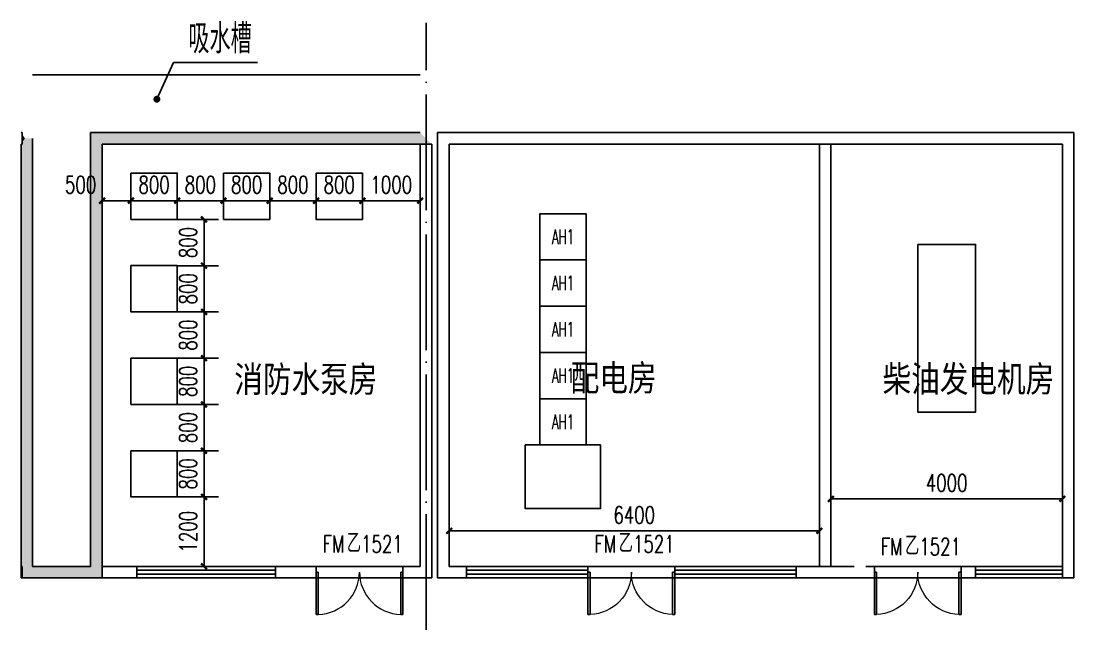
# Model space of a CAD drawing. Extents: x -6243262 to 3079315, y -2914302 to 172723.
# Drawn here: x -2683131 to -2664931, y -790992 to -780461 of the extents above; entities that cross this region are included whole.
import ezdxf
from ezdxf.enums import TextEntityAlignment as Align

# ---------------------------------------------------------------- set-up
doc = ezdxf.new("R2010")
doc.units = 0
doc.header["$LTSCALE"] = 1000
doc.linetypes.add('DOTE', pattern=[2.42, 2, -0.2, 0.02, -0.2])
for name, color, linetype in [('DIM_LEAD', 3, 'Continuous'), ('DOOR_FIRE', 4, 'Continuous'), ('DOOR_FIRE_TEXT', 7, 'Continuous'), ('DOTE', 24, 'Continuous'), ('PUB_DIM', 3, 'Continuous'), ('PUB_HATCH', 8, 'Continuous'), ('PUB_TEXT', 7, 'Continuous'), ('TEL_CABINET', 3, 'Continuous'), ('TEL_DIM', 3, 'Continuous'), ('WALL', 9, 'Continuous'), ('WINDOW', 4, 'Continuous')]:
    doc.layers.add(name, color=color, linetype=linetype)
doc.styles.add('-宋体', font='', dxfattribs={"width": 0.8})
doc.styles.add('_TCH_DIM', font='SIMPLEX', dxfattribs={"bigfont": 'GBCBIG'})
doc.styles.add('_TCH_DIM_T3', font='SIMPLEX', dxfattribs={"width": 0.705882, "bigfont": 'GBCBIG'})
doc.styles.add('_TCH_WINDOW', font='SIMPLEX', dxfattribs={"height": 3.5, "bigfont": 'GBCBIG'})
doc.styles.add('_TEL_DIM', font='SIMPLEX', dxfattribs={"width": 0.8, "height": 3.5, "bigfont": 'HZTXT'})
doc.styles.get('-宋体').set_extended_font_data('SimSun')
doc.dimstyles.new('_TCH_ARCH&&100', dxfattribs={"dimtxt": 297.5, "dimasz": 100, "dimexe": 250, "dimexo": 300, "dimgap": 126.25, "dimtad": 1, "dimdec": 0, "dimzin": 0, "dimdsep": 46, "dimtxsty": '_TCH_DIM_T3', "dimblk": 'ARCHTICK', "dimcen": 0.09, "dimclrt": 7, "dimazin": 2, "dimtfac": 1, "dimtdec": 0, "dimtix": 1, "dimtmove": 2, "dimatfit": 3, "dimfxl": 0, "dimtolj": 1, "dimtzin": 0, "dimarcsym": 0})

# ---------------------------------------------------------------- blocks, each defined once
blk = doc.blocks.new('_ArchTick')
at = {"color": 0, "linetype": 'ByBlock', "const_width": 0.4}
blk.add_lwpolyline([(-0.5, -0.5), (0.5, 0.5)], dxfattribs=at)
blk = doc.blocks.new('*D1381')
at = {"layer": 'Defpoints', "color": 0, "transparency": 16777216}
for p in [(-2681231, -783568), (-2681731, -783892), (-2681231, -783892)]:
    blk.add_point(p, dxfattribs=at)
at = {"layer": 'PUB_DIM', "color": 0, "lineweight": -2, "transparency": 16777216}
for p, q in [((-2681731, -783592), (-2681731, -783318)), ((-2681231, -783592), (-2681231, -783318)), ((-2681731, -783568), (-2681231, -783568))]:
    blk.add_line(p, q, dxfattribs=at)
at = {"layer": 'PUB_DIM', "color": 0, "lineweight": -2, "transparency": 16777216, "xscale": 100, "yscale": 100, "zscale": 100, "rotation": 180}
blk.add_blockref('_ArchTick', (-2681731, -783568), dxfattribs=at)
at = {"layer": 'PUB_DIM', "color": 0, "lineweight": -2, "transparency": 16777216, "xscale": 100, "yscale": 100, "zscale": 100}
blk.add_blockref('_ArchTick', (-2681231, -783568), dxfattribs=at)
at = {"layer": 'PUB_DIM', "color": 7, "transparency": 16777216, "insert": (-2682101, -783293), "char_height": 297.5, "attachment_point": 5, "style": '_TCH_DIM_T3'}
blk.add_mtext('\\A1;500', dxfattribs=at)
blk = doc.blocks.new('*D1382')
at = {"layer": 'Defpoints', "color": 0, "transparency": 16777216}
for p in [(-2680431, -783568), (-2681231, -783892), (-2680431, -783892)]:
    blk.add_point(p, dxfattribs=at)
at = {"layer": 'PUB_DIM', "color": 0, "lineweight": -2, "transparency": 16777216}
for p, q in [((-2681231, -783592), (-2681231, -783318)), ((-2680431, -783592), (-2680431, -783318)), ((-2681231, -783568), (-2680431, -783568))]:
    blk.add_line(p, q, dxfattribs=at)
at = {"layer": 'PUB_DIM', "color": 0, "lineweight": -2, "transparency": 16777216, "xscale": 100, "yscale": 100, "zscale": 100, "rotation": 180}
blk.add_blockref('_ArchTick', (-2681231, -783568), dxfattribs=at)
at = {"layer": 'PUB_DIM', "color": 0, "lineweight": -2, "transparency": 16777216, "xscale": 100, "yscale": 100, "zscale": 100}
blk.add_blockref('_ArchTick', (-2680431, -783568), dxfattribs=at)
at = {"layer": 'PUB_DIM', "color": 7, "transparency": 16777216, "insert": (-2680831, -783293), "char_height": 297.5, "attachment_point": 5, "style": '_TCH_DIM_T3'}
blk.add_mtext('\\A1;800', dxfattribs=at)
blk = doc.blocks.new('*D1383')
at = {"layer": 'Defpoints', "color": 0, "transparency": 16777216}
for p in [(-2679631, -783568), (-2680431, -783892), (-2679631, -783892)]:
    blk.add_point(p, dxfattribs=at)
at = {"layer": 'PUB_DIM', "color": 0, "lineweight": -2, "transparency": 16777216}
for p, q in [((-2680431, -783592), (-2680431, -783318)), ((-2679631, -783592), (-2679631, -783318)), ((-2680431, -783568), (-2679631, -783568))]:
    blk.add_line(p, q, dxfattribs=at)
at = {"layer": 'PUB_DIM', "color": 0, "lineweight": -2, "transparency": 16777216, "xscale": 100, "yscale": 100, "zscale": 100, "rotation": 180}
blk.add_blockref('_ArchTick', (-2680431, -783568), dxfattribs=at)
at = {"layer": 'PUB_DIM', "color": 0, "lineweight": -2, "transparency": 16777216, "xscale": 100, "yscale": 100, "zscale": 100}
blk.add_blockref('_ArchTick', (-2679631, -783568), dxfattribs=at)
at = {"layer": 'PUB_DIM', "color": 7, "transparency": 16777216, "insert": (-2680031, -783293), "char_height": 297.5, "attachment_point": 5, "style": '_TCH_DIM_T3'}
blk.add_mtext('\\A1;800', dxfattribs=at)
blk = doc.blocks.new('*D1384')
at = {"layer": 'Defpoints', "color": 0, "transparency": 16777216}
for p in [(-2678831, -783568), (-2679631, -783892), (-2678831, -783892)]:
    blk.add_point(p, dxfattribs=at)
at = {"layer": 'PUB_DIM', "color": 0, "lineweight": -2, "transparency": 16777216}
for p, q in [((-2679631, -783592), (-2679631, -783318)), ((-2678831, -783592), (-2678831, -783318)), ((-2679631, -783568), (-2678831, -783568))]:
    blk.add_line(p, q, dxfattribs=at)
at = {"layer": 'PUB_DIM', "color": 0, "lineweight": -2, "transparency": 16777216, "xscale": 100, "yscale": 100, "zscale": 100, "rotation": 180}
blk.add_blockref('_ArchTick', (-2679631, -783568), dxfattribs=at)
at = {"layer": 'PUB_DIM', "color": 0, "lineweight": -2, "transparency": 16777216, "xscale": 100, "yscale": 100, "zscale": 100}
blk.add_blockref('_ArchTick', (-2678831, -783568), dxfattribs=at)
at = {"layer": 'PUB_DIM', "color": 7, "transparency": 16777216, "insert": (-2679231, -783293), "char_height": 297.5, "attachment_point": 5, "style": '_TCH_DIM_T3'}
blk.add_mtext('\\A1;800', dxfattribs=at)
blk = doc.blocks.new('*D1385')
at = {"layer": 'Defpoints', "color": 0, "transparency": 16777216}
for p in [(-2678031, -783568), (-2678831, -783892), (-2678031, -783892)]:
    blk.add_point(p, dxfattribs=at)
at = {"layer": 'PUB_DIM', "color": 0, "lineweight": -2, "transparency": 16777216}
for p, q in [((-2678831, -783592), (-2678831, -783318)), ((-2678031, -783592), (-2678031, -783318)), ((-2678831, -783568), (-2678031, -783568))]:
    blk.add_line(p, q, dxfattribs=at)
at = {"layer": 'PUB_DIM', "color": 0, "lineweight": -2, "transparency": 16777216, "xscale": 100, "yscale": 100, "zscale": 100, "rotation": 180}
blk.add_blockref('_ArchTick', (-2678831, -783568), dxfattribs=at)
at = {"layer": 'PUB_DIM', "color": 0, "lineweight": -2, "transparency": 16777216, "xscale": 100, "yscale": 100, "zscale": 100}
blk.add_blockref('_ArchTick', (-2678031, -783568), dxfattribs=at)
at = {"layer": 'PUB_DIM', "color": 7, "transparency": 16777216, "insert": (-2678431, -783293), "char_height": 297.5, "attachment_point": 5, "style": '_TCH_DIM_T3'}
blk.add_mtext('\\A1;800', dxfattribs=at)
blk = doc.blocks.new('*D1386')
at = {"layer": 'Defpoints', "color": 0, "transparency": 16777216}
for p in [(-2677231, -783568), (-2678031, -783892), (-2677231, -783892)]:
    blk.add_point(p, dxfattribs=at)
at = {"layer": 'PUB_DIM', "color": 0, "lineweight": -2, "transparency": 16777216}
for p, q in [((-2678031, -783592), (-2678031, -783318)), ((-2677231, -783592), (-2677231, -783318)), ((-2678031, -783568), (-2677231, -783568))]:
    blk.add_line(p, q, dxfattribs=at)
at = {"layer": 'PUB_DIM', "color": 0, "lineweight": -2, "transparency": 16777216, "xscale": 100, "yscale": 100, "zscale": 100, "rotation": 180}
blk.add_blockref('_ArchTick', (-2678031, -783568), dxfattribs=at)
at = {"layer": 'PUB_DIM', "color": 0, "lineweight": -2, "transparency": 16777216, "xscale": 100, "yscale": 100, "zscale": 100}
blk.add_blockref('_ArchTick', (-2677231, -783568), dxfattribs=at)
at = {"layer": 'PUB_DIM', "color": 7, "transparency": 16777216, "insert": (-2677631, -783293), "char_height": 297.5, "attachment_point": 5, "style": '_TCH_DIM_T3'}
blk.add_mtext('\\A1;800', dxfattribs=at)
blk = doc.blocks.new('*D1387')
at = {"layer": 'Defpoints', "color": 0, "transparency": 16777216}
for p in [(-2676231, -783568), (-2677231, -783892), (-2676231, -783892)]:
    blk.add_point(p, dxfattribs=at)
at = {"layer": 'PUB_DIM', "color": 0, "lineweight": -2, "transparency": 16777216}
for p, q in [((-2677231, -783592), (-2677231, -783318)), ((-2676231, -783592), (-2676231, -783318)), ((-2677231, -783568), (-2676231, -783568))]:
    blk.add_line(p, q, dxfattribs=at)
at = {"layer": 'PUB_DIM', "color": 0, "lineweight": -2, "transparency": 16777216, "xscale": 100, "yscale": 100, "zscale": 100, "rotation": 180}
blk.add_blockref('_ArchTick', (-2677231, -783568), dxfattribs=at)
at = {"layer": 'PUB_DIM', "color": 0, "lineweight": -2, "transparency": 16777216, "xscale": 100, "yscale": 100, "zscale": 100}
blk.add_blockref('_ArchTick', (-2676231, -783568), dxfattribs=at)
at = {"layer": 'PUB_DIM', "color": 7, "transparency": 16777216, "insert": (-2676731, -783293), "char_height": 297.5, "attachment_point": 5, "style": '_TCH_DIM_T3'}
blk.add_mtext('\\A1;1000', dxfattribs=at)
blk = doc.blocks.new('*D1388')
at = {"layer": 'Defpoints', "color": 0, "transparency": 16777216}
for p in [(-2680732, -788692), (-2679968, -788692), (-2680732, -789892)]:
    blk.add_point(p, dxfattribs=at)
at = {"layer": 'PUB_DIM', "color": 0, "lineweight": -2, "transparency": 16777216}
for p, q in [((-2680432, -788692), (-2679718, -788692)), ((-2679968, -789892), (-2679968, -788692)), ((-2680432, -789892), (-2679718, -789892))]:
    blk.add_line(p, q, dxfattribs=at)
at = {"layer": 'PUB_DIM', "color": 0, "lineweight": -2, "transparency": 16777216, "xscale": 100, "yscale": 100, "zscale": 100}
for p, rotation in [((-2679968, -788692), 90), ((-2679968, -789892), 270)]:
    blk.add_blockref('_ArchTick', p, dxfattribs=dict(at, rotation=rotation))
at = {"layer": 'PUB_DIM', "color": 7, "transparency": 16777216, "insert": (-2680243, -789292), "char_height": 297.5, "attachment_point": 5, "rotation": 90, "style": '_TCH_DIM_T3'}
blk.add_mtext('\\A1;1200', dxfattribs=at)
blk = doc.blocks.new('*D1389')
at = {"layer": 'Defpoints', "color": 0, "transparency": 16777216}
for p in [(-2680732, -787892), (-2679968, -787892), (-2680732, -788692)]:
    blk.add_point(p, dxfattribs=at)
at = {"layer": 'PUB_DIM', "color": 0, "lineweight": -2, "transparency": 16777216}
for p, q in [((-2680432, -787892), (-2679718, -787892)), ((-2679968, -788692), (-2679968, -787892)), ((-2680432, -788692), (-2679718, -788692))]:
    blk.add_line(p, q, dxfattribs=at)
at = {"layer": 'PUB_DIM', "color": 0, "lineweight": -2, "transparency": 16777216, "xscale": 100, "yscale": 100, "zscale": 100}
for p, rotation in [((-2679968, -787892), 90), ((-2679968, -788692), 270)]:
    blk.add_blockref('_ArchTick', p, dxfattribs=dict(at, rotation=rotation))
at = {"layer": 'PUB_DIM', "color": 7, "transparency": 16777216, "insert": (-2680243, -788292), "char_height": 297.5, "attachment_point": 5, "rotation": 90, "style": '_TCH_DIM_T3'}
blk.add_mtext('\\A1;800', dxfattribs=at)
blk = doc.blocks.new('*D1390')
at = {"layer": 'Defpoints', "color": 0, "transparency": 16777216}
for p in [(-2680732, -787092), (-2679968, -787092), (-2680732, -787892)]:
    blk.add_point(p, dxfattribs=at)
at = {"layer": 'PUB_DIM', "color": 0, "lineweight": -2, "transparency": 16777216}
for p, q in [((-2680432, -787092), (-2679718, -787092)), ((-2679968, -787892), (-2679968, -787092)), ((-2680432, -787892), (-2679718, -787892))]:
    blk.add_line(p, q, dxfattribs=at)
at = {"layer": 'PUB_DIM', "color": 0, "lineweight": -2, "transparency": 16777216, "xscale": 100, "yscale": 100, "zscale": 100}
for p, rotation in [((-2679968, -787092), 90), ((-2679968, -787892), 270)]:
    blk.add_blockref('_ArchTick', p, dxfattribs=dict(at, rotation=rotation))
at = {"layer": 'PUB_DIM', "color": 7, "transparency": 16777216, "insert": (-2680243, -787492), "char_height": 297.5, "attachment_point": 5, "rotation": 90, "style": '_TCH_DIM_T3'}
blk.add_mtext('\\A1;800', dxfattribs=at)
blk = doc.blocks.new('*D1391')
at = {"layer": 'Defpoints', "color": 0, "transparency": 16777216}
for p in [(-2680732, -786292), (-2679968, -786292), (-2680732, -787092)]:
    blk.add_point(p, dxfattribs=at)
at = {"layer": 'PUB_DIM', "color": 0, "lineweight": -2, "transparency": 16777216}
for p, q in [((-2680432, -786292), (-2679718, -786292)), ((-2679968, -787092), (-2679968, -786292)), ((-2680432, -787092), (-2679718, -787092))]:
    blk.add_line(p, q, dxfattribs=at)
at = {"layer": 'PUB_DIM', "color": 0, "lineweight": -2, "transparency": 16777216, "xscale": 100, "yscale": 100, "zscale": 100}
for p, rotation in [((-2679968, -786292), 90), ((-2679968, -787092), 270)]:
    blk.add_blockref('_ArchTick', p, dxfattribs=dict(at, rotation=rotation))
at = {"layer": 'PUB_DIM', "color": 7, "transparency": 16777216, "insert": (-2680243, -786692), "char_height": 297.5, "attachment_point": 5, "rotation": 90, "style": '_TCH_DIM_T3'}
blk.add_mtext('\\A1;800', dxfattribs=at)
blk = doc.blocks.new('*D1392')
at = {"layer": 'Defpoints', "color": 0, "transparency": 16777216}
for p in [(-2680732, -785492), (-2679968, -785492), (-2680732, -786292)]:
    blk.add_point(p, dxfattribs=at)
at = {"layer": 'PUB_DIM', "color": 0, "lineweight": -2, "transparency": 16777216}
for p, q in [((-2680432, -785492), (-2679718, -785492)), ((-2679968, -786292), (-2679968, -785492)), ((-2680432, -786292), (-2679718, -786292))]:
    blk.add_line(p, q, dxfattribs=at)
at = {"layer": 'PUB_DIM', "color": 0, "lineweight": -2, "transparency": 16777216, "xscale": 100, "yscale": 100, "zscale": 100}
for p, rotation in [((-2679968, -785492), 90), ((-2679968, -786292), 270)]:
    blk.add_blockref('_ArchTick', p, dxfattribs=dict(at, rotation=rotation))
at = {"layer": 'PUB_DIM', "color": 7, "transparency": 16777216, "insert": (-2680243, -785892), "char_height": 297.5, "attachment_point": 5, "rotation": 90, "style": '_TCH_DIM_T3'}
blk.add_mtext('\\A1;800', dxfattribs=at)
blk = doc.blocks.new('*D1393')
at = {"layer": 'Defpoints', "color": 0, "transparency": 16777216}
for p in [(-2680732, -784692), (-2679968, -784692), (-2680732, -785492)]:
    blk.add_point(p, dxfattribs=at)
at = {"layer": 'PUB_DIM', "color": 0, "lineweight": -2, "transparency": 16777216}
for p, q in [((-2680432, -784692), (-2679718, -784692)), ((-2679968, -785492), (-2679968, -784692)), ((-2680432, -785492), (-2679718, -785492))]:
    blk.add_line(p, q, dxfattribs=at)
at = {"layer": 'PUB_DIM', "color": 0, "lineweight": -2, "transparency": 16777216, "xscale": 100, "yscale": 100, "zscale": 100}
for p, rotation in [((-2679968, -784692), 90), ((-2679968, -785492), 270)]:
    blk.add_blockref('_ArchTick', p, dxfattribs=dict(at, rotation=rotation))
at = {"layer": 'PUB_DIM', "color": 7, "transparency": 16777216, "insert": (-2680243, -785092), "char_height": 297.5, "attachment_point": 5, "rotation": 90, "style": '_TCH_DIM_T3'}
blk.add_mtext('\\A1;800', dxfattribs=at)
blk = doc.blocks.new('*D1394')
at = {"layer": 'Defpoints', "color": 0, "transparency": 16777216}
for p in [(-2680732, -783892), (-2679968, -783892), (-2680732, -784692)]:
    blk.add_point(p, dxfattribs=at)
at = {"layer": 'PUB_DIM', "color": 0, "lineweight": -2, "transparency": 16777216}
for p, q in [((-2680432, -783892), (-2679718, -783892)), ((-2679968, -784692), (-2679968, -783892)), ((-2680432, -784692), (-2679718, -784692))]:
    blk.add_line(p, q, dxfattribs=at)
at = {"layer": 'PUB_DIM', "color": 0, "lineweight": -2, "transparency": 16777216, "xscale": 100, "yscale": 100, "zscale": 100}
for p, rotation in [((-2679968, -783892), 90), ((-2679968, -784692), 270)]:
    blk.add_blockref('_ArchTick', p, dxfattribs=dict(at, rotation=rotation))
at = {"layer": 'PUB_DIM', "color": 7, "transparency": 16777216, "insert": (-2680243, -784292), "char_height": 297.5, "attachment_point": 5, "rotation": 90, "style": '_TCH_DIM_T3'}
blk.add_mtext('\\A1;800', dxfattribs=at)
blk = doc.blocks.new('$DorLib2D$00000002')
at = {"color": 0}
for p, q in [((-0.5, 0), (-0.5, 0.4875)), ((-0.475, 0.4875), (-0.5, 0.4875)), ((-0.475, 0), (-0.475, 0.4875)), ((0.475, 0), (0.475, 0.4875)), ((0.475, 0.4875), (0.5, 0.4875)), ((0.5, 0), (0.5, 0.4875)), ((-0.5, 0), (-0.475, 0)), ((0.5, 0), (0.475, 0))]:
    blk.add_line(p, q, dxfattribs=at)
at = {"color": 0, "lineweight": 13}
for centre, start, end in [((-0.4875, 0), 0, 88.53072), ((0.4875, 0), 91.46928, 180)]:
    blk.add_arc(centre, 0.4875, start, end, dxfattribs=at)
blk = doc.blocks.new('$TCHSYS$WIN2D')
at = {"color": 0}
for p, q in [((-0.5, 0.5), (0.5, 0.5)), ((-0.5, 0.5), (-0.5, -0.5)), ((0.5, 0.5), (0.5, -0.5)), ((0.5, 0.1667), (-0.5, 0.1667)), ((0.5, -0.1667), (-0.5, -0.1667)), ((-0.5, -0.5), (0.5, -0.5))]:
    blk.add_line(p, q, dxfattribs=at)
blk = doc.blocks.new('$TelecSys$00000092')
at = {"color": 0}
for p, q in [((-0.5, 0.5), (0.5, 0.5)), ((-0.5, -0.5), (-0.5, 0.5)), ((0.5, 0.5), (0.5, -0.5)), ((0.5, -0.5), (-0.5, -0.5))]:
    blk.add_line(p, q, dxfattribs=at)
at = {"color": 0, "const_width": 0.02}
blk.add_lwpolyline([(-0.5, 0.5), (0.5, 0.5), (0.5, -0.5), (-0.5, -0.5)], close=True, dxfattribs=at)
at = {"color": 0, "style": '_TEL_DIM', "width": 0.8}
blk.add_attdef('NAME', text='', height=0.035, dxfattribs=at).set_placement((0, 0), align=Align.MIDDLE)
blk = doc.blocks.new('*D1449')
at = {"layer": 'Defpoints', "color": 0, "transparency": 16777216}
for p in [(-2675731, -789084), (-2669331, -789084), (-2669331, -789278)]:
    blk.add_point(p, dxfattribs=at)
at = {"layer": 'TEL_DIM', "color": 0, "lineweight": -2, "transparency": 16777216}
for p, q in [((-2675731, -789278), (-2669331, -789278)), ((-2675731, -789384), (-2675731, -789528)), ((-2669331, -789384), (-2669331, -789528))]:
    blk.add_line(p, q, dxfattribs=at)
at = {"layer": 'TEL_DIM', "color": 0, "lineweight": -2, "transparency": 16777216, "xscale": 100, "yscale": 100, "zscale": 100, "rotation": 180}
blk.add_blockref('_ArchTick', (-2675731, -789278), dxfattribs=at)
at = {"layer": 'TEL_DIM', "color": 0, "lineweight": -2, "transparency": 16777216, "xscale": 100, "yscale": 100, "zscale": 100}
blk.add_blockref('_ArchTick', (-2669331, -789278), dxfattribs=at)
at = {"layer": 'TEL_DIM', "color": 7, "transparency": 16777216, "insert": (-2672531, -789003), "char_height": 297.5, "attachment_point": 5, "style": '_TCH_DIM_T3'}
blk.add_mtext('\\A1;6400', dxfattribs=at)
blk = doc.blocks.new('*D1450')
at = {"layer": 'Defpoints', "color": 0, "transparency": 16777216}
for p in [(-2665131, -788724), (-2669131, -789084), (-2665131, -789084)]:
    blk.add_point(p, dxfattribs=at)
at = {"layer": 'TEL_DIM', "color": 0, "lineweight": -2, "transparency": 16777216}
for p, q in [((-2669131, -788784), (-2669131, -788474)), ((-2665131, -788784), (-2665131, -788474)), ((-2669131, -788724), (-2665131, -788724))]:
    blk.add_line(p, q, dxfattribs=at)
at = {"layer": 'TEL_DIM', "color": 0, "lineweight": -2, "transparency": 16777216, "xscale": 100, "yscale": 100, "zscale": 100, "rotation": 180}
blk.add_blockref('_ArchTick', (-2669131, -788724), dxfattribs=at)
at = {"layer": 'TEL_DIM', "color": 0, "lineweight": -2, "transparency": 16777216, "xscale": 100, "yscale": 100, "zscale": 100}
blk.add_blockref('_ArchTick', (-2665131, -788724), dxfattribs=at)
at = {"layer": 'TEL_DIM', "color": 7, "transparency": 16777216, "insert": (-2667131, -788449), "char_height": 297.5, "attachment_point": 5, "style": '_TCH_DIM_T3'}
blk.add_mtext('\\A1;4000', dxfattribs=at)

msp = doc.modelspace()

# ---------------------------------------------------------------- hatches: boundary and pattern name
at = {"layer": 'PUB_HATCH'}
for points in [[(-2683113.7, -782591.6), (-2683130.6, -782591.6), (-2683063.9, -782491.6), (-2683130.6, -782391.6), (-2683113.7, -782391.6)], [(-2681930.6, -789891.6), (-2681730.6, -790091.6), (-2681730.6, -782591.6), (-2681930.6, -782391.6)], [(-2681930.6, -782391.6), (-2681730.6, -782591.6), (-2676030.6, -782591.6), (-2676230.6, -782391.6)], [(-2683130.6, -790091.6), (-2682930.6, -789891.6), (-2682930.6, -782491.6), (-2683063.9, -782491.6), (-2683130.6, -782591.6)], [(-2682930.6, -789891.6), (-2683130.6, -790091.6), (-2681730.6, -790091.6), (-2681930.6, -789891.6)]]:
    msp.add_hatch(color=256, dxfattribs=at).paths.add_polyline_path(points)

# ---------------------------------------------------------------- linework, layer by layer
for points in [[(-2682930.6, -781391.6), (-2676230.6, -781391.6)], [(-2667630.6, -784324.1), (-2667630.6, -787224.1), (-2666630.6, -787224.1), (-2666630.6, -784324.1), (-2667630.6, -784324.1)]]:
    msp.add_lwpolyline(points)
for points in [[(-2681230.6, -783091.6), (-2680430.6, -783091.6), (-2680430.6, -783891.6), (-2681230.6, -783891.6)], [(-2679630.6, -783091.6), (-2678830.6, -783091.6), (-2678830.6, -783891.6), (-2679630.6, -783891.6)], [(-2678030.6, -783091.6), (-2677230.6, -783091.6), (-2677230.6, -783891.6), (-2678030.6, -783891.6)], [(-2681230.6, -784691.6), (-2680430.6, -784691.6), (-2680430.6, -785491.6), (-2681230.6, -785491.6)], [(-2681230.6, -786291.6), (-2680430.6, -786291.6), (-2680430.6, -787091.6), (-2681230.6, -787091.6)], [(-2681230.6, -787891.6), (-2680430.6, -787891.6), (-2680430.6, -788691.6), (-2681230.6, -788691.6)]]:
    msp.add_lwpolyline(points, close=True)
at = {"layer": 'DIM_LEAD'}
for p, q in [((-2680783, -781813), (-2680497.8, -781178)), ((-2680497.8, -781178), (-2679041.5, -781178))]:
    msp.add_line(p, q, dxfattribs=at)
at = {"layer": 'DIM_LEAD', "const_width": 60}
msp.add_lwpolyline([(-2680795.3, -781840.4, 1), (-2680770.7, -781785.6, 1)], format="xyb", close=True, dxfattribs=at)
at = {"layer": 'DOOR_FIRE'}
for p, q in [((-2678030.6, -789891.6), (-2676530.6, -789891.6)), ((-2673330.6, -789891.6), (-2671830.6, -789891.6)), ((-2668380.6, -789891.6), (-2666880.6, -789891.6)), ((-2678030.6, -790091.6), (-2676530.6, -790091.6)), ((-2673330.6, -790091.6), (-2671830.6, -790091.6)), ((-2668380.6, -790091.6), (-2666880.6, -790091.6))]:
    msp.add_line(p, q, dxfattribs=at)
at = {"layer": 'DOTE', "linetype": 'DOTE'}
msp.add_line((-2676130.6, -790991.5), (-2676130.6, -780491.6), dxfattribs=at)
at = {"layer": 'TEL_CABINET'}
msp.add_lwpolyline([(-2673114.4, -787792.6), (-2674414.4, -787792.6), (-2674414.4, -788892.6), (-2673114.4, -788892.6)], close=True, dxfattribs=at)
at = {"layer": 'WALL'}
for p, q in [((-2683113.7, -782391.6), (-2683130.6, -782391.6)), ((-2683113.7, -782391.6), (-2683113.7, -782591.6)), ((-2681930.6, -789891.6), (-2681930.6, -782391.6)), ((-2681930.6, -782391.6), (-2676230.6, -782391.6)), ((-2675930.6, -790091.6), (-2675930.6, -782391.6)), ((-2675930.6, -782391.6), (-2668630.6, -782391.6)), ((-2668630.6, -782391.6), (-2664930.6, -782391.6)), ((-2664930.6, -790091.6), (-2664930.6, -782391.6)), ((-2683130.6, -790091.6), (-2683130.6, -782591.6)), ((-2683113.7, -782591.6), (-2683130.6, -782591.6)), ((-2682930.6, -789891.6), (-2682930.6, -782491.6)), ((-2681730.6, -790091.6), (-2681730.6, -782591.6)), ((-2681730.6, -782591.6), (-2676030.6, -782591.6)), ((-2676230.6, -789891.6), (-2676230.6, -782591.6)), ((-2676030.6, -790091.6), (-2676030.6, -782591.6)), ((-2675730.6, -789891.6), (-2675730.6, -782591.6)), ((-2675730.6, -782591.6), (-2668730.6, -782591.6)), ((-2669330.6, -789891.6), (-2669330.6, -782591.6)), ((-2669130.6, -789891.6), (-2669130.6, -782591.6)), ((-2668730.6, -782591.6), (-2665130.6, -782591.6)), ((-2665130.6, -789891.6), (-2665130.6, -782591.6)), ((-2683113.7, -789891.6), (-2683130.6, -789891.6)), ((-2683113.7, -789891.6), (-2683113.7, -790091.6)), ((-2682930.6, -789891.6), (-2681930.6, -789891.6)), ((-2681130.6, -789891.6), (-2681730.6, -789891.6)), ((-2681130.6, -790091.6), (-2681130.6, -789891.6)), ((-2678030.6, -789891.6), (-2678730.6, -789891.6)), ((-2678730.6, -789891.6), (-2678730.6, -790091.6)), ((-2678030.6, -790091.6), (-2678030.6, -789891.6)), ((-2676230.6, -789891.6), (-2676530.6, -789891.6)), ((-2676530.6, -789891.6), (-2676530.6, -790091.6)), ((-2675430.6, -789891.6), (-2675730.6, -789891.6)), ((-2675430.6, -790091.6), (-2675430.6, -789891.6)), ((-2668730.6, -789891.6), (-2669730.6, -789891.6)), ((-2669730.6, -789891.6), (-2669730.6, -790091.6)), ((-2668380.6, -789891.6), (-2668530.6, -789891.6)), ((-2668380.6, -790091.6), (-2668380.6, -789891.6)), ((-2666630.6, -789891.6), (-2666880.6, -789891.6)), ((-2666880.6, -789891.6), (-2666880.6, -790091.6)), ((-2666630.6, -790091.6), (-2666630.6, -789891.6)), ((-2665130.6, -789891.6), (-2665130.6, -790091.6)), ((-2683113.7, -790091.6), (-2683130.6, -790091.6)), ((-2683130.6, -790091.6), (-2681730.6, -790091.6)), ((-2681730.6, -790091.6), (-2681130.6, -790091.6)), ((-2678730.6, -790091.6), (-2678030.6, -790091.6)), ((-2676530.6, -790091.6), (-2676030.6, -790091.6)), ((-2675930.6, -790091.6), (-2675430.6, -790091.6)), ((-2669730.6, -790091.6), (-2668630.6, -790091.6)), ((-2668630.6, -790091.6), (-2668380.6, -790091.6)), ((-2666880.6, -790091.6), (-2666630.6, -790091.6)), ((-2665130.6, -790091.6), (-2664930.6, -790091.6))]:
    msp.add_line(p, q, dxfattribs=at)

# ---------------------------------------------------------------- block references
at = {"layer": 'DOOR_FIRE', "yscale": -1500, "zscale": 200}
for p, xscale in [((-2677280.6, -789991.6), -1500), ((-2672580.6, -789991.6), 1500), ((-2667630.6, -789991.6), 1500)]:
    msp.add_blockref('$DorLib2D$00000002', p, dxfattribs=dict(at, xscale=xscale))
at = {"layer": 'TEL_CABINET'}
ref = msp.add_blockref('$TelecSys$00000092', (-2673764.4, -784192.6), dxfattribs=dict(at, xscale=800, yscale=800, zscale=2200))
ref.add_attrib('NAME', 'AH1', dxfattribs={"layer": '0', "height": 250, "style": '_TEL_DIM', "width": 0.6}).set_placement((-2673764.4, -784192.6), align=Align.MIDDLE)
ref = msp.add_blockref('$TelecSys$00000092', (-2673764.4, -784992.6), dxfattribs=dict(at, xscale=800, yscale=800, zscale=2200))
ref.add_attrib('NAME', 'AH1', dxfattribs={"layer": '0', "height": 250, "style": '_TEL_DIM', "width": 0.6}).set_placement((-2673764.4, -784992.6), align=Align.MIDDLE)
ref = msp.add_blockref('$TelecSys$00000092', (-2673764.4, -785792.6), dxfattribs=dict(at, xscale=800, yscale=800, zscale=2200))
ref.add_attrib('NAME', 'AH1', dxfattribs={"layer": '0', "height": 250, "style": '_TEL_DIM', "width": 0.6}).set_placement((-2673764.4, -785792.6), align=Align.MIDDLE)
ref = msp.add_blockref('$TelecSys$00000092', (-2673764.4, -786592.6), dxfattribs=dict(at, xscale=800, yscale=800, zscale=2200))
ref.add_attrib('NAME', 'AH1', dxfattribs={"layer": '0', "height": 250, "style": '_TEL_DIM', "width": 0.6}).set_placement((-2673764.4, -786592.6), align=Align.MIDDLE)
ref = msp.add_blockref('$TelecSys$00000092', (-2673764.4, -787392.6), dxfattribs=dict(at, xscale=800, yscale=800, zscale=2200))
ref.add_attrib('NAME', 'AH1', dxfattribs={"layer": '0', "height": 250, "style": '_TEL_DIM', "width": 0.6}).set_placement((-2673764.4, -787392.6), align=Align.MIDDLE)
at = {"layer": 'WINDOW', "yscale": 200}
for p, xscale, zscale in [((-2679930.6, -789991.6), -2400, -2400), ((-2674380.6, -789991.6), -2100, -2100), ((-2670780.6, -789991.6), -2100, -2100), ((-2665880.6, -789991.6), -1500, -1500)]:
    msp.add_blockref('$TCHSYS$WIN2D', p, dxfattribs=dict(at, xscale=xscale, zscale=zscale))

# ---------------------------------------------------------------- texts
at = {"layer": 'DIM_LEAD', "color": 7, "style": '_TCH_DIM'}
msp.add_text('吸水槽', height=506.38, dxfattribs=at).set_placement((-2680237.8, -781020.5))
at = {"layer": 'DOOR_FIRE_TEXT', "style": '_TCH_WINDOW'}
for p in [(-2677498.4, -789654.1), (-2672798.4, -789654.1), (-2667848.4, -789699.7)]:
    msp.add_text('乙', height=337.6, dxfattribs=at).set_placement(p)
at = {"layer": 'DOOR_FIRE_TEXT', "style": '_TCH_WINDOW', "width": 0.705882}
for s, p in [('FM', (-2677918.4, -789654.1)), ('1521', (-2677252.7, -789654.1)), ('FM', (-2673218.4, -789654.1)), ('1521', (-2672552.7, -789654.1)), ('FM', (-2668268.4, -789699.7)), ('1521', (-2667602.7, -789699.7))]:
    msp.add_text(s, height=297.5, dxfattribs=at).set_placement(p)
at = {"layer": 'PUB_TEXT', "style": '-宋体', "width": 0.8}
for s, p in [('消防水泵房', (-2679444.7, -786881.3)), ('配电房', (-2673629, -786859)), ('柴油发电机房', (-2668238.5, -786876.2))]:
    msp.add_text(s, height=453.16, dxfattribs=at).set_placement(p)

# ---------------------------------------------------------------- dimensions: what is measured, and where the dimension line sits
at = {"layer": 'PUB_DIM'}
dim = msp.add_linear_dim(base=(-2681230.6, -783567.8), p1=(-2681730.6, -783891.6), p2=(-2681230.6, -783891.6), angle=0, dimstyle='_TCH_ARCH&&100', dxfattribs=at)
dim.commit()
dim.dimension.update_dxf_attribs({"geometry": '*D1381', "text_midpoint": (-2682100.6, -783292.8), "dimtype": 129})
for p1, p2, distance, picture, middle in [((-2681230.6, -783891.6), (-2680430.6, -783891.6), 323.7, '*D1382', (-2680830.6, -783292.8)), ((-2680430.6, -783891.6), (-2679630.6, -783891.6), 323.7, '*D1383', (-2680030.6, -783292.8)), ((-2679630.6, -783891.6), (-2678830.6, -783891.6), 323.7, '*D1384', (-2679230.6, -783292.8)), ((-2678830.6, -783891.6), (-2678030.6, -783891.6), 323.7, '*D1385', (-2678430.6, -783292.8)), ((-2678030.6, -783891.6), (-2677230.6, -783891.6), 323.7, '*D1386', (-2677630.6, -783292.8)), ((-2677230.6, -783891.6), (-2676230.6, -783891.6), 323.7, '*D1387', (-2676730.6, -783292.8)), ((-2680732.3, -784691.6), (-2680732.3, -783891.6), -764.6, '*D1394', (-2680242.7, -784291.6)), ((-2680732.3, -785491.6), (-2680732.3, -784691.6), -764.6, '*D1393', (-2680242.7, -785091.6)), ((-2680732.3, -786291.6), (-2680732.3, -785491.6), -764.6, '*D1392', (-2680242.7, -785891.6)), ((-2680732.3, -787091.6), (-2680732.3, -786291.6), -764.6, '*D1391', (-2680242.7, -786691.6)), ((-2680732.3, -787891.6), (-2680732.3, -787091.6), -764.6, '*D1390', (-2680242.7, -787491.6)), ((-2680732.3, -788691.6), (-2680732.3, -787891.6), -764.6, '*D1389', (-2680242.7, -788291.6)), ((-2680732.3, -789891.6), (-2680732.3, -788691.6), -764.6, '*D1388', (-2680242.7, -789291.6))]:
    dim = msp.add_aligned_dim(p1=p1, p2=p2, distance=distance, dimstyle='_TCH_ARCH&&100', dxfattribs=at)
    dim.commit()
    dim.dimension.update_dxf_attribs({"geometry": picture, "text_midpoint": middle})
at = {"layer": 'TEL_DIM'}
for p1, p2, distance, picture, middle in [((-2669130.6, -789083.9), (-2665130.6, -789083.9), 359.7, '*D1450', (-2667130.6, -788449.3)), ((-2675730.6, -789083.9), (-2669330.6, -789083.9), -193.9, '*D1449', (-2672530.6, -789002.8))]:
    dim = msp.add_aligned_dim(p1=p1, p2=p2, distance=distance, dimstyle='_TCH_ARCH&&100', dxfattribs=at)
    dim.commit()
    dim.dimension.update_dxf_attribs({"geometry": picture, "text_midpoint": middle})

doc.saveas('drawing.dxf')
